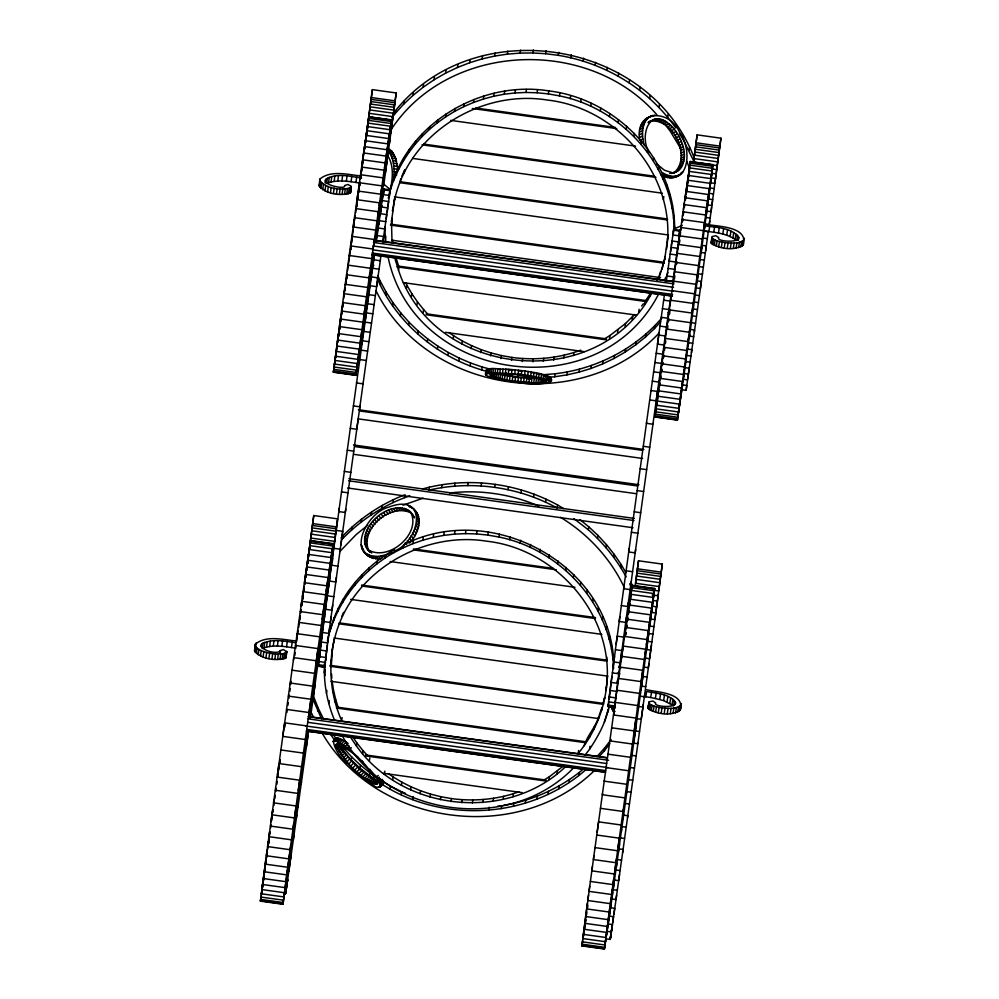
<?xml version="1.0" encoding="UTF-8"?>
<svg xmlns="http://www.w3.org/2000/svg" width="999" height="999" viewBox="0 0 999 999"><rect width="100%" height="100%" fill="white"/><g stroke="black" fill="none" stroke-linecap="round" stroke-linejoin="round"><path stroke-width="1.5" d="M393.693 180.956C394.518 170.829 394.742 159.266 388.224 150.812L391.97 151.311L395.891 158.704L397.752 169.218L394.006 168.706M334.54 720.154C327.035 702.372 323.576 682.904 324.425 663.623M325.125 675.661L324.775 666.67M331.968 652.322L334.228 639.235C328.109 666.258 330.269 695.167 341.646 720.554L342.095 717.544M331.343 665.309L332.417 649.325M384.865 226.985L385.489 241.983L385.739 235.989M392.932 208.154L392.482 211.164L394.742 198.064L391.496 221.366L391.995 241.446M391.833 225.574L391.945 218.356L391.496 221.366M606.98 680.294L607.429 677.285L605.993 690.496C617.22 618.556 557.779 549.125 486.963 541.233C420.254 530.332 347.814 574.8 333.778 642.232M666.495 249.325C677.734 177.385 618.294 107.954 547.477 100.062C480.769 89.161 408.329 133.629 394.293 201.061M674.587 228.971C675.436 159.628 616.47 98.926 548.788 90.897C480.507 79.858 406.094 123.826 389.51 192.295M287.812 871.565L282.967 904.27L260.402 901.135L266.021 858.241M282.967 904.27L288.586 861.375M328.546 579.27L333.179 543.668L310.627 540.534L310.464 542.27M361.988 333.828L355.931 375.362L333.379 372.215L341.059 314.71M355.931 375.362L360.914 337.65M368.356 121.94L368.956 116.721L391.508 119.868L386.526 157.58M609.278 916.345L604.42 949.05L581.868 945.903L587.487 903.009M582.904 938.511L585.626 916.832M604.42 949.05L610.039 906.155M649.999 624.05L654.645 588.448L632.08 585.302L631.231 592.669M684.365 372.177L677.397 420.129L654.832 416.995L659.815 379.283M677.397 420.129L684.103 369.705M690.109 164.398L690.409 161.501L712.974 164.648L707.991 202.36M366.458 547.964L369.692 551.848C350.324 530.207 394.28 492.782 412.799 514.635M368.594 550.499C359.877 528.758 390.646 502.709 411.126 512.974L408.991 510.439M394.98 550.811C420.916 540.097 428.309 491.758 388.536 507.217C365.884 512.787 344.218 557.917 380.669 558.99L378.534 556.455L371.516 555.993L365.884 553.421M407.38 540.571L409.515 543.106C418.618 533.928 424.338 516.483 411.963 507.48M651.173 116.009C642.931 120.092 641.758 130.732 642.844 138.886L639.772 140.322C634.265 110.115 668.968 108.067 679.445 132.13C691.395 146.778 691.171 185.439 663.498 176.361L666.57 174.925L672.827 176.486L678.483 175.487M649.425 152.61C639.273 138.174 648.264 106.481 668.918 123.789C682.142 134.403 693.606 163.848 673.651 173.089C692.257 157.954 673.401 117.308 649.862 121.266M285.926 656.63L285.926 657.929C275.986 661.363 261.413 659.34 254.57 650.898L255.319 644.205C266.121 635.027 283.142 639.647 296.091 641.021M254.57 650.898L255.319 644.205M361.563 177.972C350.149 176.536 335.239 172.165 325.474 179.945L325.412 180.969C326.211 185.939 346.478 189.673 344.63 185.552L347.889 184.478L351.099 186.176L350.437 192.857C340.497 196.291 325.911 194.256 319.081 185.826L319.967 183.229M360.602 175.949C347.652 174.563 330.619 169.942 319.817 179.121L319.742 180.444C326.586 188.886 341.159 190.909 351.099 187.475L351.361 186.838M325.474 662.275L324.663 667.07L318.132 666.233L324.638 616.033M324.663 667.07L327.422 644.842M623.676 637.075L617.195 636.176L608.016 706.643L608.641 703.196M617.981 679.969L614.497 707.542L608.004 706.555L614.685 706.73M333.216 741.233L336.763 741.395L345.192 746.415L348.089 743.456C322.302 726.273 336.626 756.693 347.827 763.673C355.644 771.703 363.911 779.532 373.564 785.351C377.697 790.259 386.263 784.64 382.167 779.332L379.283 782.292L380.045 786.95M335.739 739.547L336.114 738.273M335.914 745.279L336.226 744.168C352.834 749.65 371.203 767.519 377.035 784.015C359.677 778.458 344.418 761.45 335.914 745.279L337.837 743.306M667.794 237.575L664.685 259.415L658.753 278.609M309.44 549.6L309.59 547.927L306.705 566.82M655.868 409.34L656.793 401.873M485.477 374.575C485.014 364.335 499.85 370.404 505.881 369.093C517.832 369.93 529.782 371.366 541.483 374.001C570.616 384.041 528.571 385.626 521.228 382.542C517.757 383.279 465.397 374.25 495.054 372.902C513.436 374.138 533.916 373.788 550.486 381.993M485.626 374.987L486.126 370.042M486.151 373.863L486.625 369.717M486.95 373.576L487.437 369.43M488.061 373.351L488.536 369.205M489.435 373.164L489.91 369.018M491.071 373.027L491.545 368.881M490.909 376.211L489.81 374.725L494.53 373.701L515.147 374.575L536.038 377.709L544.105 379.932L546.303 381.506L542.857 382.742L533.753 382.904L509.502 380.569L491.858 376.623L490.909 376.211L491.233 373.439M491.858 376.623L492.332 372.477M492.944 372.939L493.419 368.793M493.044 377.06L493.531 372.914L518.394 377.522L541.908 378.708L541.433 382.854M494.468 377.497L494.942 373.351M495.054 372.902L495.529 368.756M496.091 377.947L496.565 373.801L517.782 377.185L537.749 377.822M497.365 372.914L497.839 368.768M497.914 378.396L498.389 374.25M499.862 372.977L500.349 368.831M499.925 378.846L500.399 374.7M502.547 373.089L503.034 368.943M502.097 379.295L502.584 375.137M504.433 379.732L504.907 375.574M505.394 373.251L505.881 369.093M506.905 380.157L507.38 375.999M508.391 373.451L508.866 369.305M509.502 380.569L509.977 376.411M511.5 373.713L511.988 369.568M512.212 380.956L512.687 376.81M514.735 374.026L515.209 369.88M515.022 381.331L515.496 377.185M518.044 374.388L518.531 370.229M517.919 381.68L518.394 377.522M521.366 374.775L521.853 370.629M520.816 381.993L521.291 377.834M523.626 382.255L524.1 378.109M524.6 375.212L525.074 371.054M526.336 382.48L526.823 378.334M527.709 375.661L528.184 371.516M528.946 382.667L529.42 378.521M530.694 376.136L531.168 371.978M531.418 382.804L531.893 378.658M533.528 376.623L534.015 372.465M533.753 382.904L534.24 378.746M536.213 377.123L536.688 372.977M535.939 382.954L536.426 378.808M537.962 382.967L538.436 378.821M538.711 377.634L539.185 373.476M539.797 382.929L540.272 378.783M541.008 378.146L541.483 374.001M543.106 378.658L543.581 374.513M542.857 382.742L543.331 378.584M544.055 382.58L544.368 379.807M544.967 379.17L545.454 375.025M545.017 382.38L545.329 379.608M546.59 379.682L547.077 375.537M547.952 380.182L548.439 376.024M549.05 380.656L549.525 376.511M549.837 381.131L550.324 376.973M549.974 381.318L550.961 377.834M550.312 382.367L550.811 377.422M609.04 698.626L611.85 676.435M310.202 542.407L313.761 515.534L337.575 518.856L320.991 641.47M313.761 515.534L306.356 571.053M630.906 594.38L630.244 599.762M654.295 590.334L658.766 590.958L659.34 586.588L635.526 583.279L638.498 560.776L662.312 564.085L654.907 619.605L650.449 618.98M638.498 560.776L635.976 580.332M689.098 171.628L689.385 168.906L686.001 191.521M659.34 586.588L662.312 564.085M255.794 645.629L256.131 642.944M255.195 652.247L255.856 646.865L255.245 645.529M256.443 653.558L257.105 648.176L255.856 646.865M258.242 654.807L258.916 649.425L257.105 648.176M261.263 646.715L261.601 644.03C271.903 638.311 284.765 641.146 295.841 642.807M260.502 655.956L261.176 650.574L258.916 649.425M319.081 185.826L319.817 179.121M262.862 643.106L262.188 648.476C272.652 644.392 284.415 646.316 295.167 648.189M319.705 187.163L320.367 181.793M264.073 647.664L264.735 642.295M320.954 188.474L321.616 183.104M263.112 656.98L263.786 651.598L261.176 650.574M322.752 189.723L323.414 184.353M266.571 646.99L267.245 641.62M265.971 657.841L266.633 652.472L263.786 651.598M325.137 182.63L325.474 179.945M325.612 182.979L326.111 178.946M325.012 190.871L325.674 185.502M327.36 178.022L326.698 183.404C337.163 179.308 348.926 181.231 359.677 183.104M269.668 646.49L270.329 641.121M268.956 658.541L269.618 653.159L266.633 652.472M328.584 182.58L329.245 177.21M327.622 191.895L328.284 186.513M273.289 646.203L273.963 640.821M331.081 181.905L331.743 176.536M271.965 659.053L272.627 653.683L269.618 653.159M330.469 192.757L331.144 187.387M274.875 659.39L275.549 654.008L282.867 653.933L286.85 651.922L283.379 649.55L280.12 650.636L279.782 653.321M334.166 181.406L334.84 176.036M333.466 193.456L334.128 188.087M277.397 646.128L278.059 640.759M277.622 659.527L278.284 654.158M337.799 181.119L338.474 175.737M336.463 193.981L337.138 188.599M280.344 653.508L280.12 650.636M280.082 659.502L280.756 654.12M281.868 646.316L282.53 640.933M339.385 194.305L340.06 188.936M282.205 659.303L282.867 653.933M341.895 181.056L342.57 175.674M283.916 658.965L284.578 653.583M342.12 194.455L342.794 189.073M285.165 658.491L285.839 653.121M286.613 646.753L287.275 641.383M286.251 653.945L286.588 651.261M285.926 657.929L286.85 651.922M344.593 194.418L345.254 189.048M346.378 181.231L347.04 175.861M346.715 194.218L347.377 188.848M291.496 647.464L292.158 642.082M348.426 193.881L349.088 188.511M349.675 193.419L350.337 188.037M351.111 181.681L351.785 176.299M350.761 188.861L350.686 192.22M350.437 192.857L351.099 187.475M356.006 182.38L356.668 177.01M318.157 657.142L318.494 654.457M319.405 657.841L319.73 655.157L319.817 657.23M337.025 523.276L337.337 520.791M382.505 193.406L383.166 188.037L384.24 190.072L383.741 194.106M326.611 651.211L325.524 660.689L326.136 657.317M389.223 195.916L389.885 190.547L388.661 188.212L383.141 183.654M308.778 554.982L309.178 551.835M309.777 547.889L310.19 544.605M367.357 129.033L367.919 124.126L365.272 141.733M371.054 99.388L372.39 89.635L396.216 92.957L392.545 120.38L368.718 117.058L371.054 99.388L394.867 102.71L393.494 113.237L369.68 109.927M372.39 89.635L364.885 145.367M394.867 102.71L396.216 92.957M693.456 162.3L697.127 134.865L720.941 138.187L714.173 188.524L709.715 187.899M697.127 134.865L693.456 162.637M710.414 182.755L714.872 183.379L720.941 138.187M320.941 643.93L319.193 659.178M616.645 690.309L616.97 687.762M688.823 173.814L688.161 178.883M689.809 166.721L689.11 172.09M307.617 563.898L308.254 559.015M308.566 557.18L309.228 552.085M366.995 131.843L365.622 142.245M367.969 124.912L366.446 136.351M328.459 636.962L326.561 650.961L320.08 650.062M629.233 607.454L629.72 603.796M630.357 599.412L630.694 596.865M656.942 400.749L659.065 384.89M651.635 611.813L653.608 595.854L650.724 614.735M265.047 865.534L261.438 893.73L262.25 888.823M306.855 569.605L307.23 566.758M307.767 563.124L308.167 560.152M306.868 569.917L307.23 567.207M286.725 875.186L283.991 896.865L286.875 877.984M329.408 572.752L332.143 551.073L329.258 569.967M359.478 348.326L356.968 367.957L360.339 345.342M334.016 546.191L334.39 543.444M329.682 627.634L327.61 642.919L321.129 642.007L322.39 632.492L328.871 633.391L331.119 616.945M613.074 667.12L614.51 656.418M619.03 672.015L617.482 683.291L611.001 682.392M620.991 657.317L618.743 673.776L612.262 672.876M628.321 614.385L628.883 610.102M627.447 620.903L627.797 618.294M628.508 613.336L628.87 610.626M629.432 606.418L629.82 603.446M687.075 187.013L687.836 181.343M688.074 179.92L688.773 174.7M635.139 586.188L635.801 581.593M609.065 913.448L605.456 941.645L608.341 922.764M267.12 850.186L265.185 864.123L287.749 867.269L286.725 874.874L264.161 871.74M307.417 563.536L308.167 558.029M308.341 556.743L310.627 540.534M338.361 334.503L334.403 364.81L334.977 361.401M303.921 591.47L304.283 588.786M304.895 584.527L305.269 581.73M305.844 577.534L306.243 574.487M338.224 336.938L337.562 341.795L338.186 337.462M364.76 148.888L365.159 145.916M368.718 117.058L366.321 134.828M364.735 148.839L365.072 146.291M365.572 142.944L366.109 138.898M287.749 867.269L289.673 853.321M327.56 586.563L329.42 573.064M326.473 594.617L328.396 580.669M328.034 590.771L329.982 576.348M362.038 340.259L361.388 345.117L367.095 304.458M390.796 133.279L393.519 113.461M392.332 122.24L389.448 143.282M332.729 604.932L330.332 622.477L323.851 621.565L329.308 581.081L335.789 581.98L342.707 531.318L336.226 530.419M336.463 577.247L331.98 610.214L325.499 609.315M616.121 644.405L619.855 616.72M588.573 894.967L585.626 916.52L608.179 919.654M621.191 655.819L626.336 617.632M626.46 628.196L626.86 625.287M627.509 620.791L627.909 617.744M625.561 634.914L625.923 632.23L625.549 635.289M626.548 627.909L626.922 625.112M685.426 199.213L685.814 196.416M686.226 193.669L686.825 189.211M686.188 193.606L686.875 188.536M687.212 186.376L687.749 182.33M611.126 898.101L609.203 912.05L586.65 908.903M682.379 382.417L678.421 412.737L682.592 384.603M647.926 639.397L650.873 617.844M708.741 196.753L711.937 172.04L708.566 194.668M658.391 594.18L649.575 658.716L645.117 658.091M681.655 389.735L686.126 390.347L686.775 385.489L682.305 384.865M268.306 841.395L266.321 855.731L288.886 858.878L290.859 844.542M269.605 831.917L267.57 846.578L290.122 849.712L293.544 824.887M274.051 799.462L268.918 836.675L291.471 839.822M263.599 879.757L264.011 876.772L261.9 889.909L263.861 875.998M270.991 821.74L272.477 810.926M342.083 307.18L339.41 326.548L361.963 329.695M301.611 605.869L302.197 601.56M302.572 598.826L303.134 594.717M303.684 590.971L304.22 586.813M304.595 584.028L305.207 579.557M305.407 578.071L306.243 572.227M306.443 570.766L307.23 564.91M299.787 619.143L300.2 616.146M300.612 613.161L301.124 609.64M301.673 605.644L302.285 601.161M362.462 163.099L363.099 158.479M302.884 599.325L303.271 596.503M363.311 156.943L365.659 139.997M360.651 178.746L361.163 175.237M361.663 171.403L362.05 168.569M362.6 164.51L363.137 160.552M364.647 310.314L361.001 336.7L338.449 333.566M361.738 331.531L360.127 343.194L337.575 340.047M322.59 623.051L327.26 589.073M286.613 886.712L285.726 893.231L287.675 879.32M321.116 633.878L324.663 608.116M382.792 184.902L384.453 173.039M383.828 177.372L385.701 163.686M385.477 165.534L390.484 127.273L387.1 149.887M329.008 583.279L339.298 508.204M386.276 166.421L388.661 149.276M387.937 154.345L390.247 137.612M383.291 192.72L383.791 188.986L390.272 189.885L389.935 192.382M340.846 545.129L345.779 509.103M629.17 548.576L619.193 621.453L625.674 622.352L628.458 602.085M673.326 231.855L673.663 229.358L680.144 230.27L677.434 249.5M589.772 886.175L587.787 900.511L610.339 903.658L612.325 889.322M592.444 866.52L589.023 891.358L611.588 894.492L613.611 879.832M635.651 549.487L627.822 606.505L621.341 605.606M593.93 855.706L591.833 870.853L614.385 873.988M663.548 351.96L659.914 378.346L682.467 381.481M660.651 373.164L659.028 384.827L681.58 387.974M682.317 222.015L682.742 219.006M682.442 221.353L682.804 218.681M683.316 214.76L683.766 211.676M684.39 207.168L684.765 204.358M685.339 200.15L685.863 196.266M596.753 835.027L619.305 838.173L612.936 884.602L590.372 881.455M615.009 869.667L616.495 858.84M686.101 355.095L683.416 374.475L660.863 371.328M646.74 648.176L648.726 633.841M647.477 643.006L640.996 690.109M704.258 229.683L706.942 210.302M706.256 215.072L707.891 203.297M707.155 208.466L708.778 196.803M651.46 645.229L648.351 667.694L643.88 667.07M712.549 200.749L711.013 211.651L706.555 211.026M714.21 188.549L711.862 205.494L707.392 204.87M349.325 254.845L343.918 293.656L366.471 296.803M277.46 774.762L290.197 683.004L312.749 686.151M344.343 290.809L341.533 311.039L364.086 314.173L369.355 276.124M262.799 883.403L261.763 890.871L262.987 884.24M353.808 225.799L354.195 222.952M354.595 220.28L355.182 215.846M355.644 212.787L356.168 208.741M356.468 206.793L357.155 201.648M357.505 199.325L359.802 182.667M294.78 655.569L295.18 652.609M295.804 648.289L296.228 645.204M296.778 641.021L297.265 637.762M297.752 634.003L298.264 630.456M298.664 627.572L299.238 623.139M299.638 620.529L300.2 616.371M360.614 176.786L363.099 158.691M289.86 691.296L290.247 688.461M290.834 684.215L291.233 681.38M356.78 206.93L357.18 203.996M357.854 199.288L358.229 196.616M358.766 192.532L359.228 189.348M359.69 185.752L360.065 183.092M359.827 184.965L360.214 182.143M371.878 257.992L369.093 277.872L346.541 274.737M298.264 790.546L303.609 751.91M305.419 738.885L303.421 753.109L280.869 749.962M375.562 237.238L378.346 217.345M378.084 219.106L381.705 192.882M316.134 670.042L321.666 630.019M380.969 198.426L383.354 181.044M310.726 709.065L318.294 654.545M377.797 228.097L378.209 225.1M379.595 214.897L375.849 241.87M380.582 207.792L382.567 193.406M356.705 382.118L338.798 511.588L345.279 512.487L358.241 418.718M383.616 185.989L385.989 168.756M313.099 698.501L321.278 639.585M321.89 635.214L322.277 632.33M385.402 172.815L386.913 162.013M315.047 684.702L310.352 718.331M319.53 657.554L319.88 655.007L319.405 657.916M363.186 383.017L356.755 429.258L350.274 428.359M359.453 409.915L360.065 405.519M646.578 422.49L628.683 551.96L635.164 552.872L653.059 423.389M670.779 299.625L667.994 319.518L690.546 322.652M597.165 832.179L602.509 793.543M668.269 317.757L662.986 355.819L685.551 358.953L688.361 338.723M604.32 780.519L602.322 794.742L624.875 797.889M674.475 278.871L674.887 275.849M676.498 264.485L676.872 261.738M679.445 242.907L679.869 240.06M674.65 271.728L697.202 274.862L691.882 313.037L669.33 309.89M618.069 847.389L623.264 809.702M693.331 302.772L687.936 341.571L665.384 338.436M626.885 783.666L623.001 811.463L600.436 808.328M697.027 282.005L698.289 272.952M702.01 246.054L693.156 309.915M701.136 252.547L704.819 225.824M633.99 740.808L643.131 674.8M632.18 753.833L636.063 726.036M610.089 939.385L612.337 925.286L610.089 939.385L605.669 938.773M705.644 250.861L708.353 231.219M709.165 225.337L709.765 220.991M648.95 663.536L641.233 719.268L636.763 718.656M711.65 207.243L709.228 224.688L704.757 224.063C716.183 226.686 748.775 225.811 743.293 244.917C734.365 251.099 719.779 249.163 711.151 243.094L712.349 236.501L715.933 235.739L718.743 237.675C715.759 241.121 736.388 243.044 738.523 238.511L738.773 237.512C731.605 227.335 716.021 227.522 704.707 225.774L703.895 231.119C715.122 232.23 727.434 233.466 736.7 240.509L737.512 235.152M643.294 704.545L637.837 743.731L633.378 743.119M383.079 177.847L360.527 174.713L357.005 199.7L353.184 226.948L375.736 230.082M354.283 219.243L349.2 255.482L371.765 258.629L374.388 239.985M343.644 298.551L344.18 294.693M344.555 292.07L345.105 288.137M345.479 285.477L346.041 281.481M344.805 290.509L345.192 287.7M345.779 283.491L347.177 273.501M347.552 270.629L348.189 266.271M348.514 263.761L349.213 258.966M349.488 256.818L350.237 251.598M350.462 249.825L351.835 239.972M346.79 278.846L347.24 275.412M351.486 242.707L353.209 230.057M353.559 227.772L353.971 224.775M289.997 684.577L293.756 657.629L316.308 660.776L318.019 648.601L295.467 645.454M350.836 249.85L351.223 247.128M286.913 712.474L287.3 709.665M287.887 705.431L288.286 702.609M288.873 698.363L289.285 695.179M279.857 762.799L280.269 759.877M284.84 727.135L285.264 724.1M274.887 798.476L275.287 795.416M275.886 791.295L276.298 788.361M276.848 784.29L277.247 781.48M277.834 777.222L278.246 774.35M278.846 770.054L279.245 767.182M279.857 763.011L280.282 759.964M378.047 213.811L379.558 202.834L357.005 199.7M369.393 281.418L363.274 325.025M309.016 713.011L316.308 660.776M367.882 292.382L373.064 255.232M374.937 241.746L375.674 236.601M366.695 307.53L372.714 264.31M303.584 760.227L307.717 730.631M309.515 717.719L310.839 708.428M371.603 272.49L372.215 268.132M372.627 265.222L374.538 254.283M299.825 787.162L305.219 748.701M374.588 254.083L365.035 322.128L371.516 323.039M366.246 313.649L356.568 382.942L363.049 383.853L377.622 279.57M306.356 746.965L308.654 730.444M301.149 784.352L307.992 735.426M297.889 807.517L301.448 781.98M381.069 254.982L376.611 286.626L370.13 285.726M664.46 294.455L657.479 344.106L663.96 345.017M658.591 336.288L646.44 423.326L652.921 424.225L667.881 317.158M670.941 295.354L667.719 318.206L661.238 317.307M668.281 314.36L668.668 311.563M656.256 400.424L657.529 391.296M676.947 255.444L678.458 244.468L701.023 247.615L697.077 275.899M673.289 281.618L677.222 253.359L699.775 256.493M667.519 328.634L667.906 325.836M607.929 754.657L615.209 702.409L637.774 705.556L634.015 732.492M668.506 321.616L668.905 318.768M669.505 314.473L669.917 311.563M628.683 770.679L626.773 784.29L604.208 781.156L607.966 754.17L630.519 757.304M689.347 337.163L693.281 308.878M628.533 780.182L632.292 753.209M623.051 819.405L628.583 779.707M621.291 831.942L623.314 817.319M691.433 352.772L694.592 330.032L690.122 329.408M694.342 332.043L701.373 281.443L696.902 280.819M700.449 288.286L702.522 273.326M627.559 817.644L638.011 742.682M622.627 852.759L627.797 815.733L623.339 815.109M359.99 178.746L362.637 159.79L385.202 162.924L387.075 149.738L364.523 146.591L362.899 158.254M356.668 202.298L357.804 194.168M338.424 335.539L339.835 325.587M338.386 336.026L339.235 329.982M339.41 328.746L342.22 308.691M342.395 307.455L343.107 302.397M339.685 329.146L340.097 326.248M340.721 321.89L341.134 318.781M341.733 314.523L342.145 311.638M342.769 307.168L343.194 304.146M293.419 660.239L297.128 633.678L319.68 636.825M296.653 637.262L301.71 601.311L324.263 604.445L315.971 663.386M271.74 820.529L272.29 816.895M272.902 812.562L273.289 809.777M273.863 805.506L274.288 802.447M268.681 842.369L269.293 838.061M269.718 835.127L270.117 832.067M270.717 827.759L271.129 824.887M265.622 863.96L266.271 859.377M266.596 856.867L267.295 852.184M267.645 849.437L268.743 841.732M383.566 174.675L385.202 162.924M379.22 205.444L381.468 189.448M362.237 332.292L364.897 313.336M322.215 619.18L328.109 577.559L305.557 574.413L302.372 596.952M364.835 320.716L365.197 318.107M365.759 314.198L366.133 311.526M378.771 224.425L381.231 206.98L387.712 207.879L386.213 218.594M376.323 241.758L379.27 220.717L385.751 221.616M295.404 818.393L300.175 784.565M293.331 833.241L296.453 811.113M293.931 828.77L289.985 856.455M296.316 818.668L298.326 804.232M293.319 839.934L296.815 814.947M290.522 859.627L293.931 835.376M291.246 854.307L286.813 885.676M383.229 239.648L386.75 214.598L380.269 213.686M382.804 242.67L383.653 236.513L377.172 235.614M666.308 281.219L669.605 258.079M676.81 253.833L673.526 276.898L667.045 275.986M672.789 282.118L673.925 274.188M682.467 216.308L685.988 191.371L708.541 194.518L706.917 206.169M680.381 231.081L683.066 211.825L705.631 214.972L706.655 207.705L684.103 204.57M678.121 247.078L680.856 227.51L703.408 230.644M661.35 372.477L661.763 369.568M662.399 364.922L662.787 362.187L662.399 365.135M663.398 357.854L663.811 354.97L663.448 357.667M664.447 350.437L664.872 347.415M665.434 343.481L665.796 340.859M614.872 705.019L623.176 646.078L645.729 649.225L640.671 685.177M621.116 660.814L627.022 619.193L649.575 622.34L646.378 644.879M703.995 226.661L707.629 200.874L685.077 197.74M700.686 250.225L704.545 222.627L681.992 219.48M683.703 377.073L688.536 342.694M688.124 345.791L689.685 334.565M637.437 708.154L642.744 670.292L620.192 667.145M618.393 852.322L621.628 829.332M616.321 867.207L619.58 844.118M613.336 888.273L616.858 863.173M686.126 390.347L689.21 368.244L684.752 367.62M687.799 378.534L691.832 349.687L687.362 349.063M619.53 874.712L615.983 899.537L611.513 898.913M613.96 914.048L616.633 895.229M363.748 152.26L368.956 116.721M361.975 164.685L363.611 152.959L386.176 156.094M337.799 342.345L338.186 339.435M338.574 336.688L339.223 332.192M339.623 329.408L340.172 325.537M338.711 335.976L339.098 333.254M301.049 606.206L303.084 591.67L325.637 594.805M264.573 871.29L265.197 866.945M265.584 863.973L266.171 859.802M262.987 882.367L264.985 868.156M268.881 843.156L269.318 840.084M265.871 864.485L266.258 861.725M266.858 857.267L267.245 854.632M386.313 155.394L391.508 119.868M384.528 167.832L385.452 161.388M360.364 345.492L362.912 327.397M382.33 199.425L383.791 188.986M326.149 591.495L333.179 543.668M380.644 211.276L382.992 194.58L389.473 195.479L390.272 189.885M291.221 847.839L292.532 838.598M290.497 853.134L286.938 877.884M288.024 870.379L289.211 862.112M288.798 871.465L289.997 863.124M387.999 206.081L389.473 195.479M387.125 212.175L388.611 201.498L382.13 200.599M671.39 245.554L673.663 229.358M670.516 251.648L672.002 240.984L678.483 241.883M685.214 197.04L690.409 161.501M683.441 209.465L684.352 203.022M658.428 392.982L658.841 390.047M659.253 386.975L659.839 382.842M660.464 378.459L660.901 375.462M659.265 387.125L659.815 383.304M660.364 379.395L660.764 376.66M661.45 371.603L661.813 369.031M625.062 633.129L632.08 585.302M587.524 907.891L587.924 905.131M707.767 200.175L712.974 164.648M645.067 654.12L648.388 630.606L625.836 627.459M611.962 897.914L613.998 883.378M610.676 906.892L612.674 892.619M609.49 915.159L611.45 901.235M612.712 922.739L614.722 908.353L610.264 907.729M611.538 930.918L613.536 916.707L609.065 916.083M364.548 146.741L365.085 142.982M335.514 358.254L336.201 353.521M336.413 351.66L337.063 347.202M304.732 580.419L306.643 566.908L329.195 570.054M305.769 573.226L309.777 545.641L332.33 548.776M265.884 864.11L266.296 861.238M264.822 871.74L265.259 868.743M263.611 880.094L264.198 876.086M264.885 870.991L265.259 868.431M657.317 400.661L657.654 398.301M658.528 391.983L658.89 389.473M586.5 915.022L586.937 912.025M585.464 922.202L585.851 919.517L585.377 922.402M648.751 628.346L650.661 614.835L628.096 611.688M649.787 621.153L654.645 588.448M608.403 922.664L610.314 909.152M336.226 352.959L335.527 357.729M262.562 887.249L263.199 882.891M263.711 879.02L264.323 874.837M657.305 400.324L657.879 396.441M656.768 404.408L656.018 409.478M628.171 611.6L630.918 593.331M584.452 929.12L584.877 926.21M334.39 365.859L334.902 362.387M262.2 889.697L261.451 894.729M262.812 885.114L263.162 882.766M584.265 929.894L584.964 925.199M583.304 936.925L583.841 933.253M391.708 117.944L395.117 113.561L395.567 110.552C475.262 11.551 650.386 39.798 694.63 159.028M332.392 561.213L332.842 558.204M388.286 198.227C391.845 184.415 395.754 167.382 387.063 154.645M395.117 113.561L403.621 104.221L404.071 101.211M390.609 189.46L394.555 176.586M486.163 371.216C440.584 358.828 400.587 326.685 379.782 284.141L380.232 281.131L377.747 275.524M403.708 495.179C380.956 504.208 360.177 518.081 343.119 535.651L342.669 538.661C361.363 519.443 384.515 504.507 409.877 495.779M317.62 710.851L318.069 707.841L313.686 696.79L313.236 699.799L321.528 718.868M394.106 179.583L398.339 170.105L398.788 167.095M330.095 630.631C338.786 596.166 363.836 567.007 394.455 549.6L394.006 552.597C360.876 571.141 335.552 603.596 327.385 640.859M324.288 672.702L324.737 669.692M333.591 620.754L334.041 617.744M403.621 104.221L412.962 95.442L413.411 92.432M400.224 181.88L400.674 178.871M398.339 170.105L403.284 161.039L403.733 158.029M337.837 611.276L338.286 608.266M385.701 295.105L386.151 292.108L380.232 281.131M330.981 662.537L331.431 659.527M326.473 693.431L326.923 690.421M404.27 172.827L404.72 169.818L401.835 176.286M351.561 530.069L352.01 527.072M403.284 161.039L408.891 152.422L409.34 149.413M342.769 602.21L343.219 599.2M328.771 703.508L329.22 700.499M398.539 270.254L395.616 260.876L396.066 257.867L398.988 267.257L398.539 270.254C433.628 378.821 599.038 394.43 652.022 292.607M412.962 95.442L423.101 87.288L423.551 84.278M332.917 692.432L333.366 689.422L332.13 681.018M408.891 152.422L415.134 144.268L415.584 141.259M348.376 593.593L348.826 590.584M392.595 305.781L393.044 302.784L386.151 292.108M361.076 522.14L361.526 519.143M335.115 702.047L335.552 699.038L333.366 689.422M354.62 585.426L355.07 582.429M415.134 144.268L421.965 136.601L422.415 133.591M423.101 87.288L434.053 79.795L434.503 76.798M400.312 315.934L400.761 312.924L393.044 302.784M361.451 577.772L361.9 574.762M371.178 514.91L371.628 511.9M421.965 136.601L429.358 129.47L429.807 126.461M406.456 288.199L406.905 285.202L405.681 282.68M368.843 570.629L369.293 567.632M376.96 781.106L360.015 768.169L351.198 759.902L343.044 751.061L343.494 748.051L339.76 743.368M411.401 296.691L411.85 293.681L406.905 285.202M429.358 129.47L437.275 122.877L437.724 119.868M434.053 79.795L445.591 73.152L446.041 70.142M408.703 325.349L409.153 322.34L400.761 312.924M381.818 508.379L382.267 505.382M376.76 564.048L377.21 561.038M416.97 304.82L417.42 301.81L411.85 293.681M437.275 122.877L445.679 116.858L446.128 113.849M351.198 759.902L351.648 756.892L343.494 748.051M417.707 334.028L418.156 331.019L409.153 322.34M445.591 73.152L457.48 67.47L457.929 64.46M564.585 767.632C505.969 822.364 402.697 811.338 356.456 745.991L356.905 742.981L352.934 737.175M392.957 502.609L393.406 499.612M385.164 558.016L385.614 555.019M423.126 312.537L423.576 309.54L417.42 301.81M445.679 116.858L454.52 111.426L454.97 108.429M360.015 768.169L360.464 765.159L351.648 756.892M362.612 753.708L363.062 750.711L356.905 742.981M427.285 341.958L427.734 338.948L418.156 331.019M404.545 497.627L404.995 494.617M457.48 67.47L469.655 62.737L470.104 59.728M454.52 111.426L463.786 106.631L464.235 103.634M369.343 761.001L369.792 758.004M394.006 552.597L403.271 547.802L403.721 544.805C489.485 500.349 608.965 562.724 613.723 661.151M369.443 775.836L369.892 772.826L360.464 765.159M463.786 106.631L473.414 102.485L473.863 99.488M437.362 349.126L437.799 346.116L427.734 338.948M469.655 62.737L482.055 58.941L482.505 55.932M403.271 547.802L412.899 543.656L413.349 540.659M473.414 102.485L483.391 99.026L483.841 96.016M384.39 774.163L384.84 771.153M447.889 355.519L448.339 352.522L437.799 346.116M429.358 487.125L428.908 490.134C471.953 480.244 518.431 486.738 557.13 507.992L557.579 504.982C516.82 482.642 467.332 476.461 422.49 488.973M482.055 58.941L494.63 56.069L495.079 53.072M412.899 543.656L422.877 540.197L423.326 537.187M453.171 338.773L453.621 335.776L448.901 332.467M586.75 768.88C534.015 816.27 451.498 823.725 390.047 789.185L390.497 786.188L382.567 781.43M483.391 99.026L493.681 96.254L494.13 93.244M392.669 779.944L393.119 776.947L388.386 773.638M458.828 361.151L459.278 358.142L448.339 352.522M461.9 343.993L462.35 340.996L453.621 335.776M422.877 540.197L433.166 537.425L433.616 534.415M441.595 487.687L442.045 484.677M494.63 56.069L507.342 54.133L507.792 51.124M493.681 96.254L504.22 94.218L504.67 91.209M401.386 785.164L401.835 782.167L393.119 776.947M401.148 794.792L401.598 791.782L390.497 786.188M471.066 348.614L471.516 345.617L462.35 340.996M433.166 537.425L443.706 535.389L444.155 532.38M470.129 365.971L470.579 362.974L459.278 358.142M454.557 486.151L455.007 483.141M507.342 54.133L520.117 53.097L520.566 50.087M410.552 789.784L411.001 786.787L401.835 782.167M504.22 94.218L514.997 92.944L515.447 89.935M412.749 799.625L413.199 796.615M480.631 352.61L481.081 349.6L471.516 345.617M443.706 535.389L454.483 534.115L454.932 531.106M481.718 370.005L482.167 366.995L470.579 362.974M420.117 793.78L420.567 790.771L411.001 786.787M514.997 92.944L525.973 92.445L526.423 89.435M467.744 485.551L468.194 482.542M520.117 53.097L532.904 52.959L533.354 49.95M490.571 355.919L491.021 352.922L481.081 349.6M454.483 534.115L465.459 533.616L465.909 530.606M430.057 797.09L430.507 794.093L420.567 790.771M525.973 92.445L537.087 92.757L537.537 89.748M481.131 485.926L481.58 482.917M532.904 52.959L545.641 53.709L546.091 50.699M500.874 358.541L501.323 355.532L491.021 352.922M465.459 533.616L476.573 533.928L477.023 530.919M440.359 799.712L440.809 796.702L430.507 794.093M505.594 375.624L506.043 372.615M537.087 92.757L548.339 93.906L548.788 90.897M511.5 360.414L511.95 357.417C535.014 360.527 558.878 358.279 580.744 350.162M676.173 124.887L675.724 127.897C648.538 89.036 604.944 62.862 558.304 55.332L558.753 52.323M494.642 487.3L495.092 484.303M476.573 533.928L487.824 535.077L488.274 532.067M450.986 801.585L451.436 798.588C474.026 801.61 497.39 799.562 518.868 791.807M674.637 225.949L674.188 228.958C673.151 164.76 621.54 108.217 559.465 95.879L559.915 92.87M517.782 377.185L518.231 374.175L521.303 374.35M522.24 361.513L522.689 358.504M613.573 668.631C611.912 604.994 560.489 549.313 498.951 537.037L499.4 534.04M570.804 57.817L571.253 54.808M508.029 489.672L508.479 486.663M461.725 802.684L462.175 799.675M570.254 98.614L570.704 95.604M532.854 361.813L533.304 358.803M509.74 539.785L510.189 536.775M583.104 61.164L583.553 58.154M472.34 802.984L472.789 799.974M521.003 492.969L521.453 489.96M580.669 102.085L581.118 99.088M543.331 361.338L543.781 358.329M520.154 543.256L520.604 540.259M482.817 802.509L483.266 799.5M595.142 65.347L595.591 62.338M590.696 106.269L591.146 103.259M553.608 360.115L554.058 357.118M533.541 497.152L533.99 494.143M488.761 810.214L489.21 807.204M550.037 377.147L554.657 376.773L555.107 373.763C596.003 369.006 635.214 349.088 662.075 317.694M530.182 547.44L530.631 544.43M493.094 801.285L493.543 798.276M600.287 111.101L600.736 108.104M563.673 358.179L564.123 355.169M606.88 70.367L607.33 67.358M545.591 502.172L546.041 499.163M501.223 808.728L501.673 805.718L497.527 806.218M539.772 552.272L540.222 549.275M503.159 799.35L503.608 796.34M554.657 376.773L566.883 374.9L567.332 371.89M573.488 355.532L573.938 352.535M609.427 116.583L609.877 113.574M618.244 76.199L618.693 73.189M512.974 796.702L513.424 793.706M548.913 557.742L549.363 554.745M513.436 806.38L513.886 803.371C539.385 797.327 563.698 785.689 583.753 768.743M566.883 374.9L578.983 372.14L579.432 369.143M618.094 122.64L618.543 119.63M629.195 82.855L629.645 79.845M557.579 563.811L558.029 560.801M525.324 803.171L525.774 800.174M626.236 129.271L626.685 126.261M578.983 372.14L590.921 368.494L591.371 365.484M565.721 570.429L566.171 567.432M639.672 90.31L640.122 87.3M633.853 136.413L634.303 133.404M536.875 799.163L537.325 796.153M590.921 368.494L602.622 363.936L603.071 360.939M573.339 577.584L573.788 574.575M609.515 338.511L609.964 335.502L625.549 323.451L634.477 314.548M640.896 144.043L641.346 141.034M649.612 98.551L650.062 95.542M549 779.682L549.45 776.673L563.948 765.521M548.039 794.367L548.488 791.358M617.544 332.754L617.981 329.745M626.186 576.923C616.495 559.128 603.508 543.244 588.349 529.832L588.798 526.823L580.082 519.742M602.622 363.936L614.06 358.466L614.51 355.457M580.382 585.214L580.831 582.205M647.34 152.135L647.789 149.126M557.03 773.925L557.479 770.916M625.099 326.461L625.549 323.451M658.978 107.567L659.415 104.558M586.825 593.306L587.275 590.297M558.753 788.81L559.203 785.801M653.171 160.639L653.621 157.63M597.502 538.424L597.951 535.427L588.798 526.823M614.06 358.466L625.174 352.073L625.624 349.063M632.155 319.643L632.604 316.633M592.657 601.81L593.106 598.801M658.341 169.53L658.791 166.521M667.694 117.358L668.144 114.348M638.686 312.325L639.135 309.315M569.005 782.529L569.455 779.52M625.174 352.073L635.714 344.867L636.163 341.858M605.968 547.614L606.418 544.605L597.951 535.427M597.827 610.701L598.276 607.692M662.849 178.771L663.299 175.762M644.642 304.545L645.092 301.536L650.449 293.306L649.999 296.303M578.621 750.486L578.171 753.496C593.681 734.777 603.508 711.613 606.443 687.487M663.361 199.613L663.811 196.603M578.733 775.561L579.183 772.552M666.633 188.324L667.082 185.315M602.335 619.942L602.784 616.932M584.128 745.716C587.287 735.601 595.566 727.247 598.688 716.77L598.239 719.779M635.714 344.867L645.479 337.013L645.928 334.003M613.723 557.342L614.173 554.333L606.418 544.605M669.692 198.152L670.142 195.142M589.485 737.474L589.934 734.477M606.118 629.495L606.568 626.485M585.114 755.057L589.572 749.238L590.022 746.228M662.087 269.193L665.134 256.418L664.685 259.415M594.205 728.833L594.655 725.823M671.99 208.229L672.439 205.22M667.494 239.123L667.944 236.114M645.479 337.013L654.457 328.571L654.907 325.562M693.606 160.739L682.879 138.973L683.328 135.976M609.178 639.323L609.627 636.313M606.48 660.202L606.93 657.205M620.729 567.569L621.178 564.56L614.173 554.333M673.501 218.506L673.95 215.497M665.322 277.897L664.872 280.894L667.869 272.44M601.573 710.351L602.022 707.354L599.163 715.421M611.475 649.387L611.925 646.39M604.17 700.586L604.62 697.589L603.134 703.171M612.986 659.677L613.436 656.668M689.023 150.374L689.472 147.377M604.358 722.065L608.304 709.19C605.194 723.676 597.764 737 589.572 749.238M599.412 756.33L604.358 750.798L604.807 747.789L611.138 739.522M673.039 235.452L673.85 230.095L675.724 228.197L682.354 225.337M678.796 235.202L679.407 231.194L681.043 229.533M680.219 234.877L680.631 232.205M655.856 410.626L654.832 416.995M656.818 403.596L655.956 409.153M708.878 231.531L709.69 226.186M711.151 243.094L711.912 237.063M711.713 243.843L711.962 237.75M713.773 232.193L714.585 226.835M712.786 244.63L713.598 239.285L712.537 238.499M714.322 245.429L715.134 240.072L713.598 239.285M643.331 696.615L645.816 696.815L646.64 691.458C656.331 693.506 669.879 693.668 675.711 702.796L675.474 703.796C673.326 708.328 652.697 706.405 655.681 702.946L652.871 701.023L649.3 701.785L648.089 708.378C656.718 714.447 671.303 716.383 680.232 710.202C685.239 692.432 657.317 692.507 646.116 689.61M716.295 246.191L717.12 240.846L715.134 240.072M718.456 233.067L719.268 227.71M648.089 708.378L648.851 702.347M649.3 701.785L648.039 707.704M718.656 246.903L719.467 241.546L717.12 240.846M648.663 709.128L648.913 703.021M674.45 700.436L673.638 705.794L663.648 700.574L650.711 697.477L651.535 692.12M649.725 709.914L650.536 704.557L649.475 703.771M722.801 234.116L723.613 228.759M721.328 247.515L722.14 242.158L719.467 241.546M651.261 710.714L652.085 705.356L650.536 704.557M653.246 711.475L654.058 706.131L652.085 705.356M655.394 698.338L656.206 692.994M724.225 247.989L725.037 242.632C731.28 243.032 739.235 244.38 744.118 239.56L744.43 238.274M726.71 235.289L727.534 229.932M655.594 712.187L656.418 706.83L654.058 706.131M727.26 248.314L728.071 242.957M730.107 236.563L730.931 231.206M659.74 699.387L660.564 694.043M658.266 712.786L659.078 707.442L656.418 706.83M730.331 248.464L731.143 243.107M732.929 237.887L733.741 232.53M661.163 713.274L661.987 707.916C668.231 708.316 676.173 709.665 681.056 704.844L681.368 703.558M663.648 700.574L664.472 695.217M733.316 248.401L734.14 243.057M735.127 239.211L735.951 233.866M664.198 713.598L665.022 708.241M667.045 701.847L667.869 696.49M736.126 248.139L736.937 242.782M737.836 240.397L738.448 236.388M738.361 240.185L738.773 237.512M667.27 713.736L668.081 708.391M738.623 247.652L739.447 242.295M669.867 703.171L670.691 697.814M740.721 246.953L741.545 241.596M670.267 713.686L671.078 708.328M672.077 704.495L672.889 699.138M742.307 246.029L743.119 240.672M673.064 713.423L673.888 708.066M674.987 704.345L675.386 701.66M675.574 712.936L676.385 707.579M677.659 712.225L678.483 706.88M679.245 711.313L680.069 705.956M680.232 710.202L681.056 704.844M333.978 368.594L333.379 372.215M261.251 896.016L260.402 901.135M582.717 940.796L581.868 945.903M583.716 933.603L583.029 937.886M318.993 661.375L318.182 666.171M615.347 702.659L614.984 704.919M616.233 696.291L616.008 697.702M609.527 696.79L609.19 698.888M616.808 691.221L617.257 688.448M318.231 665.971L323.439 666.545M390.971 186.438L389.598 191.895M743.293 244.917L743.194 242.183M328.609 634.927L330.544 627.622M607.854 712.2L609.402 706.355M616.808 682.679L617.707 679.607M659.203 275.599L660.639 271.566M618.718 676.61L619.817 673.701L617.357 672.989M341.895 616.158L343.631 612.287M656.892 280.769L658.628 276.898M619.942 664.685L618.593 667.182L621.053 667.906M658.516 294.268C599.412 408.766 413.673 382.704 387.974 256.581M254.645 649.575L255.469 648.314M261.601 644.03L260.901 646.041C264.086 651.485 277.497 654.308 280.682 650.824M390.397 130.719C447.677 41.771 588.673 36.026 656.98 114.873M641.683 305.981L643.393 303.758M604.358 750.798L609.777 743.718M393.007 113.849L395.567 110.552M668.181 312.462L670.017 310.09M341.059 537.962L343.119 535.651M339.61 551.773L356.081 534.64L367.682 525.262M596.903 756.655L604.807 747.789M654.457 328.571L660.601 321.828M332.917 741.758L336.651 737.961M334.54 740.846L337.437 737.886M335.552 741.008L338.449 738.049M336.763 741.395L339.66 738.436M338.162 742.007L341.046 739.048M336.051 746.103L337.974 744.13M339.71 742.831L342.595 739.872M336.388 747.09L339.273 744.13C348.201 759.24 361.601 772.215 376.835 780.906L373.938 783.865M336.9 748.226L339.797 745.266M341.408 743.843L344.305 740.883M337.6 749.512L340.484 746.553M343.244 745.054L346.141 742.095M338.474 750.923L341.358 747.964M339.51 752.472L342.407 749.512M340.709 754.12L343.606 751.161M345.192 746.415L347.252 747.951L349.175 745.978M342.07 755.868L344.967 752.909M347.252 747.951L349.388 749.625L351.311 747.652M343.581 757.717L346.466 754.757M345.229 759.652L348.127 756.693M347.028 761.663L349.912 758.703M348.951 763.723L351.848 760.763M350.961 765.796L353.858 762.836M352.984 767.819L355.881 764.859M355.02 769.767L357.917 766.807M357.043 771.64L359.94 768.681M359.053 773.426L361.938 770.466M361.026 775.112L363.911 772.152M362.949 776.685L365.834 773.726M364.81 778.159L367.707 775.199M366.596 779.482L369.493 776.523M368.306 780.681L371.191 777.721M369.905 781.73L372.789 778.77M379.283 782.292L376.286 777.434L378.209 775.461M371.378 782.617L374.275 779.657M372.739 783.328L375.624 780.369M377.485 779.195L379.408 777.222M375 784.203L377.884 781.243M378.484 780.818L380.407 778.845M375.886 784.352L377.809 782.379M376.573 784.277L378.496 782.304M379.87 783.603L382.767 780.644M380.257 784.727L383.141 781.767M378.721 787.337L383.304 782.716M379.508 787.262L383.241 783.453M573.326 768.106C509.103 834.302 386.089 817.07 342.345 735.938M594.642 770.341C517.557 845.828 375.262 825.886 321.678 732.317M659.265 332.867C580.931 416.383 426.286 393.356 375.911 290.509M382.242 205.819L378.521 208.429M675.411 176.923L681.718 173.339M381.281 210.826L378.421 212.537L380.919 212.874M603.933 339.198L609.964 335.502M543.419 780.369L549.45 776.673M646.428 118.369L649.5 116.933M652.971 115.385L648.101 117.445M644.867 119.593L647.951 118.157M651.785 116.483L654.857 115.047M643.468 121.129L646.54 119.693M642.257 122.927L645.329 121.503M641.258 124.95L644.33 123.514M648.401 122.078L654.495 119.293M648.076 122.665L650.124 121.703M653.071 120.429L656.143 119.006M640.484 127.16L643.556 125.724M654.782 120.392L657.866 118.968M656.568 120.604L659.64 119.168M639.922 129.545L642.994 128.109M658.391 121.066L661.463 119.63M660.239 121.753L663.311 120.317M639.572 132.068L642.644 130.632M662.112 122.677L665.184 121.241M639.435 134.728L642.507 133.292M663.985 123.839L667.057 122.402M639.497 137.487L642.569 136.051M665.846 125.225L668.918 123.789M667.682 126.823L670.766 125.387M669.492 128.646L672.564 127.21M671.241 130.682L674.313 129.246M672.926 132.929L675.998 131.493M674.5 135.327L677.572 133.891M675.911 137.8L678.983 136.364M677.16 140.322L680.232 138.886M678.246 142.882L681.318 141.446M679.17 145.467L682.242 144.031M679.919 148.052L682.991 146.616M680.506 150.624L683.578 149.188M680.918 153.159L683.99 151.723M681.156 155.632L684.228 154.196M681.206 158.042L684.278 156.606M681.081 160.352L684.165 158.916M680.781 162.55L683.853 161.114M680.294 164.623L683.366 163.187M679.62 166.546L682.692 165.11M661.35 175.3L664.422 173.863L666.57 174.925M678.746 168.307L681.817 166.87M669.755 173.489L676.723 171.653M677.684 169.88L680.769 168.444M671.465 173.451L673.513 172.49M676.46 171.216L679.545 169.78M673.114 173.164L678.184 170.854M665.621 177.16L668.693 175.724M667.707 177.685L670.791 176.249M669.755 177.922L672.827 176.486M681.068 172.752L683.116 171.803M671.728 177.872L674.8 176.448M673.613 177.547L676.685 176.111M677.085 175.999L680.169 174.563M392.132 552.372L386.513 554.745L378.534 556.455M402.909 505.207L423.101 498.189M503.209 805.431L513.886 803.371M449.675 493.007C479.882 489.435 511.051 494.055 538.961 506.156M542.807 374.762L555.107 373.763M507.492 369.742L512.812 370.154M528.046 378.958L531.043 379.17M384.24 190.072L389.885 190.547M272.627 653.683L275.549 654.008M671.803 172.527L664.472 170.242L657.105 164.273M518.518 370.729L521.416 371.079M545.641 53.709L558.304 55.332M388.211 149.813L391.97 151.311M389.385 152.285L393.131 152.797M390.434 154.033L394.18 154.533M391.358 156.006L395.104 156.506M392.145 158.204L395.891 158.704M392.807 160.589L396.553 161.089M393.344 163.149L397.09 163.661M393.743 165.871L397.477 166.371M394.13 171.666L396.628 172.003M394.13 174.7L396.628 175.037M378.234 213.137L380.731 213.474L377.909 213.399M645.816 696.815L650.711 697.477M373.826 240.16L674.313 281.543M373.776 240.372L674.263 281.755M373.476 242.482L673.963 283.866M373.014 245.929L673.501 287.312M372.502 249.787L673.001 291.171M372.09 253.022L672.589 294.405M371.94 254.558L672.427 295.941M371.89 254.77L672.377 296.154M308.454 716.545L607.404 757.717M308.404 716.758L607.355 757.929M308.104 718.868L608.603 760.264M307.642 722.314L606.593 763.498M305.594 725.961L607.629 767.569M306.718 729.42L605.681 770.591M306.568 730.943L605.519 772.127M306.518 731.156L605.469 772.339M475.499 107.967L615.396 127.447M472.29 108.491L616.783 128.609M371.278 97.552L395.104 100.862M696.016 142.782L719.842 146.104M695.791 144.63L719.605 147.939M370.779 101.548L394.593 104.858M695.516 146.778L719.33 150.1M370.454 104.021L394.268 107.33M695.192 149.251L719.005 152.572M370.08 106.818L393.906 110.127M694.817 152.048L718.643 155.369M450.636 120.367L635.501 146.116M694.405 155.157L718.231 158.479M369.218 113.337L393.032 116.658M693.955 158.579L717.769 161.888M368.943 116.983L391.508 120.13M690.409 161.763L712.961 164.91M690.321 161.963L717.27 165.609M368.656 118.382L391.208 121.528M690.122 163.162L712.674 166.309M368.356 120.342L390.909 123.489M689.809 165.122L712.374 168.269M712.275 169.006L716.733 169.63M367.944 123.089L390.497 126.224M689.397 167.869L711.962 171.004M711.688 173.314L716.158 173.926M367.42 126.561L389.985 129.695M688.885 171.341L711.438 174.475M711.076 177.897L715.534 178.521M366.82 130.682L389.373 133.829M688.286 175.462L710.838 178.596M366.133 135.414L388.686 138.561M687.599 180.195L710.152 183.341M423.676 144.081L654.532 176.236M422.003 144.818L655.931 177.397M365.372 140.734L387.924 143.881M686.825 185.514L709.377 188.661M708.978 193.294L713.448 193.918M708.204 198.951L712.674 199.575M412.687 158.416L662.399 193.207M361.613 167.045L384.165 170.192L380.769 194.206L358.216 191.071M705.669 217.432L710.139 218.057M399.687 181.681L667.607 219.006M399.538 182.642L667.469 219.955M359.39 182.73L381.943 185.864M703.82 230.931L708.279 231.556M702.834 238.024L707.304 238.649M672.864 234.952L679.345 235.851M679.682 235.839L702.235 238.986M394.443 196.828L668.518 235.002M701.822 245.329L706.293 245.954L702.359 274.35L697.889 273.726M700.848 252.41L705.319 253.034M355.756 208.579L378.309 211.713L373.102 249.026L350.537 245.891M670.142 254.071L676.623 254.97L677.584 248.264L671.103 247.365L669.155 261.089L675.636 262M699.862 259.503L704.332 260.127M354.483 217.67L377.035 220.816M675.948 262.45L698.501 265.584M698.875 266.621L703.346 267.233M390.621 224.151L664.26 262.275M390.484 225.1L664.11 263.224M378.246 228.022L384.727 228.933M668.119 268.406L674.6 269.305M391.558 240.16L660.551 277.622M351.873 236.363L374.425 239.51M695.891 284.278L673.326 281.144L670.666 300.262L693.219 303.409M695.916 287.899L700.386 288.524M672.002 290.672L694.555 293.806M694.942 294.955L699.4 295.579M693.968 301.96L698.426 302.585M373.763 259.802L380.244 260.702M663.636 300.175L670.117 301.074M398.638 266.121L646.278 300.612M396.965 266.858L646.128 301.561M692.994 308.928L697.452 309.553M372.577 268.269L379.058 269.181M662.449 308.654L668.93 309.553M347.864 265.11L370.429 268.256M692.032 315.821L696.49 316.446M371.366 276.923L377.847 277.822M403.371 282.642L636.4 315.11M691.071 322.652L695.541 323.276M660.002 326.111L666.483 327.01M345.204 284.315L367.769 287.462M666.67 329.096L689.223 332.23M689.198 336.064L693.656 336.688M368.868 294.668L375.349 295.579M658.753 335.052L665.234 335.951M688.274 342.62L692.732 343.244M367.607 303.733L374.088 304.633M426.273 313.798L606.493 338.898M342.694 302.572L365.247 305.706M664.148 347.352L686.713 350.487M426.136 314.747L606.356 339.86M686.475 355.382L690.946 356.006M366.321 312.887L372.802 313.798M656.206 353.271L662.687 354.17M685.601 361.576L690.072 362.2M445.442 332.342L584.178 351.66M654.907 362.512L661.388 363.411M340.434 319.031L362.987 322.178M661.887 363.811L684.452 366.958M683.915 373.514L688.386 374.138M363.736 331.431L370.217 332.342M653.608 371.815L660.089 372.714M683.104 379.245L687.574 379.87M362.437 340.784L368.918 341.683M652.31 381.156L658.791 382.068M336.763 346.004L359.315 349.138M658.229 390.784L680.781 393.918M361.126 350.149L367.607 351.061M650.998 390.534L657.479 391.433M336.039 351.386L358.591 354.533M657.504 396.166L680.057 399.313M335.389 356.206L357.954 359.34M359.815 359.565L366.296 360.464M649.7 399.937L656.181 400.849M656.855 400.986L679.407 404.12M334.84 360.427L357.392 363.561M656.293 405.194L678.858 408.341M334.365 364.023L356.918 367.17M655.819 408.803L678.383 411.95M333.978 366.995L356.531 370.142M655.444 411.775L677.996 414.922M333.678 369.33L356.243 372.465M655.144 414.098L677.697 417.245M333.479 370.979L356.044 374.126M654.944 415.759L677.497 418.906M336.476 372.177L339.485 372.59M343.993 373.226L347.003 373.638M350.012 374.063L356.031 374.9M659.44 417.157L662.449 417.582M665.459 417.994L669.967 418.631M672.976 419.043L677.484 419.68M333.379 371.953L355.931 375.087M654.845 416.733L677.397 419.867M353.384 405.906L359.865 406.818M643.256 446.291L649.737 447.19M358.404 409.727L643.831 449.488M359.79 410.976L642.132 450.299M358.691 418.931L642.569 458.466M640.147 468.731L646.628 469.642M353.534 444.967L638.96 484.727M354.857 446.578L637.2 485.914M347.252 450.212L353.733 451.123M637.125 490.596L643.606 491.496M353.783 454.345L636.126 493.681M344.33 471.416L350.811 472.327M634.203 511.8L640.684 512.699M348.876 478.658L634.303 518.419M348.576 480.781L634.003 520.529M347.577 487.987L633.004 527.734M341.508 491.895L347.989 492.807M631.38 532.28L637.861 533.179M312.637 523.576L336.451 526.898M637.374 568.806L661.188 572.127M312.4 525.462L336.226 528.783M637.137 570.704L660.963 574.025M626.098 570.791L632.579 571.703M312.1 527.859L335.926 531.181M636.838 573.089L660.664 576.411M311.738 530.756L335.552 534.078M636.475 575.998L660.289 579.308M311.288 534.153L335.115 537.474M636.026 579.395L659.852 582.704M413.449 548.913L553.346 568.406M413.311 549.875L556.268 569.78M310.789 538.036L334.603 541.358M313.624 541.321L333.167 544.043M636.588 586.313L654.632 588.823M310.489 541.171L333.042 544.318M631.942 585.951L654.507 589.098M310.202 542.869L332.767 546.016M631.668 587.649L654.22 590.796M333.778 548.314L340.259 549.225M623.651 588.698L630.132 589.597M631.231 590.421L653.796 593.556M652.16 594.954L658.116 595.791M309.19 549.5L331.743 552.647M630.656 594.28L653.209 597.427M390.122 561.538L574.987 587.287M652.946 600.461L657.404 601.073M308.466 554.408L331.019 557.554M629.919 599.188L652.484 602.322M652.172 606.193L656.643 606.818M307.617 560.227L330.169 563.374M629.07 605.007L651.623 608.141M331.468 565.234L337.949 566.133M651.336 612.375L655.806 612.999M361.626 585.039L595.566 617.619M361.488 585.988L595.416 618.568M649.487 626.011L653.958 626.623M304.37 582.679L326.923 585.826M648.476 633.441L652.946 634.065M624.55 636.438L647.102 639.585M327.322 595.791L333.803 596.69M350.637 599.375L601.885 634.377M647.414 641.271L651.885 641.895M646.291 649.5L650.761 650.112M615.372 649.687L621.853 650.599L620.204 662.849L613.723 661.95M300.262 611.563L322.814 614.697M621.715 656.331L644.28 659.477M339.173 622.852L607.092 660.177M339.023 623.813L606.955 661.126M298.726 622.365L321.278 625.511M642.594 676.398L647.065 677.022M333.928 637.999L608.016 676.173M618.593 678.458L641.146 681.605M641.271 686.076L645.729 686.7M616.932 690.234L639.485 693.381M609.952 690.446L616.433 691.345M639.884 696.103L644.343 696.728M319.243 656.568L325.724 657.479M609.115 696.952L615.596 697.851M318.631 661.475L325.112 662.374M608.503 701.847L614.984 702.759M638.448 706.455L642.919 707.08M330.107 665.322L603.746 703.446M318.256 664.697L324.737 665.596M329.97 666.271L603.596 704.395M608.129 705.082L614.61 705.981M322.252 665.759L324.85 666.121M318.331 665.446L323.514 666.171M318.294 665.646L323.476 666.37M612.012 706.743L614.61 707.105M318.206 666.083L324.687 666.982M291.995 670.167L314.548 673.314M613.461 714.947L636.013 718.094L628.646 770.753L606.093 767.607M331.044 681.318L598.488 718.581M635.077 730.881L639.535 731.493M611.65 727.784L634.215 730.931M288.361 696.103L310.914 699.238L305.307 739.522L282.754 736.375L284.64 722.839L307.192 725.973M609.827 740.871L632.379 744.018M336.588 707.067L585.764 741.782M336.451 708.029L585.626 742.732M631.68 755.331L636.138 755.956M286.513 709.39L309.066 712.537M629.982 767.507L634.452 768.119M628.296 779.595L632.767 780.219M365.759 754.969L545.978 780.069M626.623 791.583L631.093 792.195M365.622 755.918L545.841 781.031M624.974 803.421L629.432 804.045M383.391 773.301L522.115 792.619M301.536 766.683L278.983 763.548L273.551 802.834L296.116 805.968L294.468 817.919L271.915 814.784M277.11 777.072L299.663 780.207L295.03 814.06L292.919 829.207L270.367 826.073M621.128 824.987L598.576 821.84L593.381 859.565L615.933 862.699M621.728 826.598L626.186 827.209M620.142 837.849L624.612 838.473M275.287 790.246L297.839 793.393M618.593 848.85L623.064 849.462L618.668 880.619L614.198 879.994M595.017 847.614L617.569 850.748M617.082 859.552L621.553 860.176M615.621 869.954L620.092 870.566M612.837 889.659L617.295 890.284M607.941 923.938L612.412 924.55L610.464 938.461L611.351 931.955L606.693 931.305M263.261 878.533L285.814 881.667M584.715 923.313L607.28 926.448M262.462 884.49L285.027 887.624M583.928 929.257L606.48 932.404M261.8 889.572L284.353 892.719M583.254 934.352L605.819 937.487M261.251 893.768L283.816 896.915M582.717 938.548L605.269 941.695M260.839 897.052L283.391 900.186M582.305 941.832L604.857 944.967M260.564 899.387L283.117 902.534M582.017 944.167L604.582 947.314M268.057 901.535L271.066 901.947M275.574 902.572L278.584 902.996M582.005 945.254L586.513 945.891M591.021 946.515L594.03 946.94M598.538 947.564L601.548 947.989M260.414 900.761L282.967 903.895M581.88 945.541L604.432 948.675M722.14 242.158L725.037 242.632M659.078 707.442L661.987 707.916M548.339 93.906L559.465 95.879M501.323 355.532L511.95 357.417M487.824 535.077L498.951 537.037M440.809 796.702L451.436 798.588M532.005 372.689L534.34 373.114M673.85 230.095L679.407 231.194M536.513 373.564L538.523 374.013M482.167 366.995L489.572 369.006M615.059 708.129L611.363 707.055L614.285 713.411M611.912 709.003L614.373 709.715M612.574 710.726L615.047 711.438M388.024 148.801L390.696 150.15M387.375 152.959L388.561 153.396M401.598 791.782L405.469 793.393M544.58 375.786L545.529 376.211M367.557 549.313C387.662 563.036 422.664 533.254 410.289 511.588M557.579 504.982L563.698 508.641M560.539 517.332C587.999 533.953 610.701 558.628 624.4 587.699M382.118 784.44L390.047 789.185M662.275 172.54L664.422 173.863M573.913 518.631L588.349 529.832M369.892 772.826L374.9 776.348M349.388 749.625L358.491 757.579M363.137 550.549L368.019 555.956M486.6 371.278L485.951 370.429M358.454 768.356L360.002 769.792M361.601 760.589L363.149 762.137M423.576 309.54L427.422 313.698M363.062 750.711L367.869 755.918M369.717 769.18L376.286 777.434M413.449 508.803L416.833 512.887M415.721 512.125L417.857 514.66M410.264 506.393L411.688 508.079M416.483 514.123L418.618 516.658M408.391 505.531L409.802 507.23M416.958 516.283L419.093 518.818M417.145 518.543L419.268 521.091M412.275 514.485L414.398 517.02M407.517 509.49L409.652 512.025M412.937 516.221L414.36 517.907M417.045 520.904L419.168 523.439M405.881 508.741L408.017 511.276M404.096 508.191L406.218 510.739M416.67 523.326L418.806 525.861M402.172 507.854L404.295 510.389M416.046 525.786L418.169 528.334M400.124 507.717L402.247 510.252M397.964 507.792L400.099 510.327M415.159 528.284L417.282 530.831M395.716 508.079L397.852 510.614M414.036 530.794L416.171 533.329M393.406 508.578L395.529 511.113M412.687 533.291L414.822 535.839M391.021 509.29L393.144 511.825M411.126 535.764L413.249 538.311M388.586 510.214L390.721 512.749M409.353 538.199L411.476 540.734M386.126 511.351L388.261 513.886M383.641 512.712L385.776 515.259M381.218 514.26L383.341 516.795M405.232 542.857L406.643 544.542M378.921 515.946L381.044 518.481M376.748 517.744L378.871 520.279M374.725 519.642L376.848 522.19M372.839 521.64L374.975 524.175M371.128 523.701L373.251 526.236M369.58 525.824L371.715 528.359M368.219 527.971L370.342 530.519M367.045 530.157L369.168 532.692M366.059 532.342L368.194 534.877M383.778 555.556L385.202 557.255M365.297 534.515L367.42 537.05M364.747 536.663L366.87 539.198M381.118 556.131L382.53 557.829M364.423 538.773L366.546 541.308M364.335 540.821L366.458 543.356M364.498 542.794L366.621 545.329M376.074 556.543L378.196 559.078M364.91 544.68L367.045 547.227M370.329 551.411L371.74 553.109M365.572 546.428L367.707 548.963M368.856 550.461L370.267 552.16M373.726 556.393L375.849 558.928M371.516 555.993L373.638 558.541M360.889 544.63L362.3 546.316M369.455 555.369L371.591 557.904M361.363 546.79L363.486 549.325M367.582 554.507L369.705 557.055M362.125 548.776L366.533 554.632M341.183 748.713L343.044 751.061M664.285 123.401L670.292 131.294L680.881 148.826M350.886 737.861L356.456 745.991M332.655 733.753L336.026 738.686M330.519 734.302L334.727 740.459M679.695 134.053L682.879 138.973M621.178 564.56L625.849 572.577M630.794 582.192L632.817 586.363M629.67 583.816L631.693 587.986M318.069 707.841L323.289 718.543M311.601 713.186L313.624 717.357M686.825 161.351L689.572 168.444M377.297 278.534L379.782 284.141M372.265 261.351L373.763 265.634M335.552 699.038L338.474 708.428M680.144 707.467L680.556 708.903M394.68 256.755L395.616 260.876M643.98 144.743L642.844 138.886M392.644 239.847L393.057 242.645M331.556 673.913L331.83 678.184M286.376 886.687L285.352 894.155L287.6 880.057L286.376 886.687"/></g></svg>
